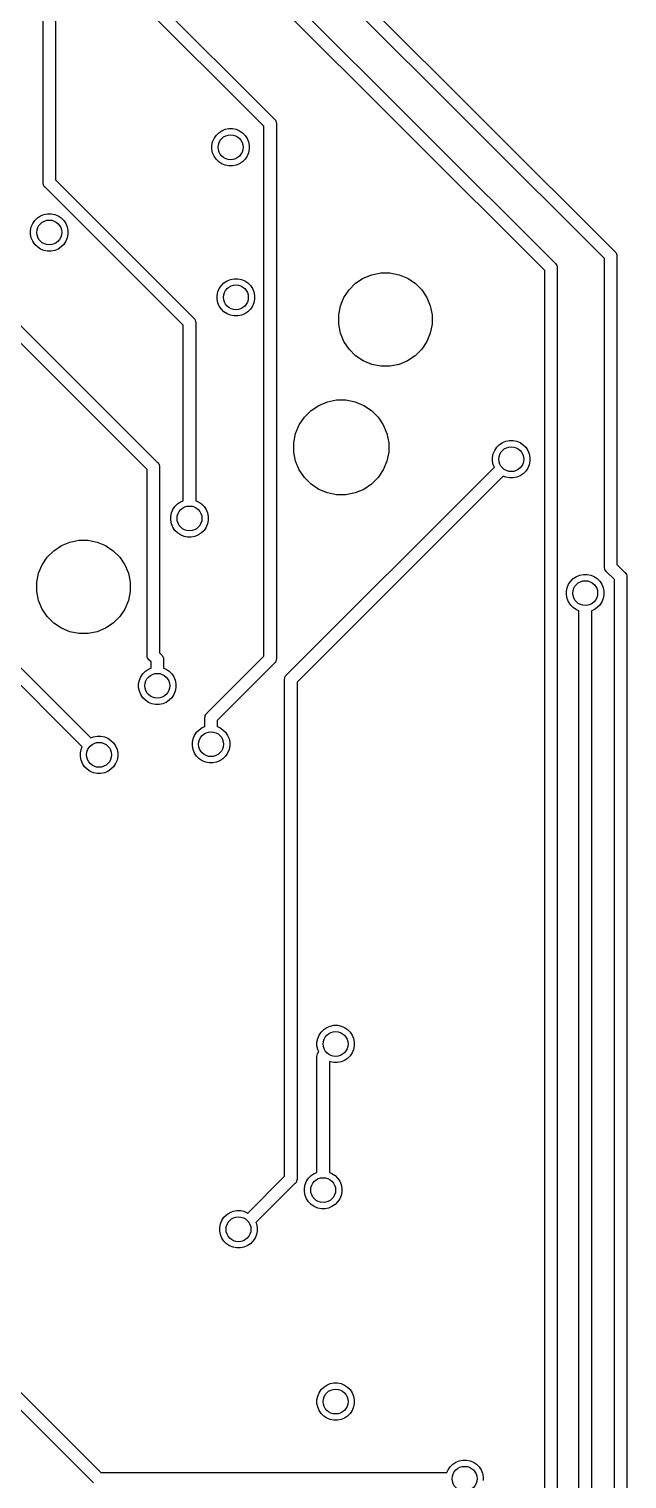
# Model space of a CAD drawing. Extents: x 71 to 174, y -171 to -82.
# Drawn here: x 139 to 148.6, y -127.35 to -104.03 of the extents above; entities that cross this region are included whole.
import ezdxf

# ---------------------------------------------------------------- set-up
doc = ezdxf.new("R2010")
doc.units = 0
doc.header["$MEASUREMENT"] = 0
doc.layers.add('BLACK', color=7, linetype='CONTINUOUS')

msp = doc.modelspace()

# ---------------------------------------------------------------- linework, layer by layer
at = {"layer": 'BLACK', "linetype": 'CONTINUOUS'}
for p, q in [((148.243, -107.727), (141.472, -100.956)), ((141.587, -100.788), (148.41, -107.612)), ((141.41, -101.761), (147.45, -107.802)), ((147.283, -107.917), (141.294, -101.929)), ((142.771, -105.596), (139.987, -102.812)), ((140.103, -102.645), (142.938, -105.481)), ((139.223, -106.499), (139.223, -103.441)), ((139.423, -103.441), (139.423, -106.462)), ((142.771, -114.121), (142.771, -105.596)), ((142.938, -105.481), (142.942, -105.484)), ((142.942, -105.484), (142.955, -105.499)), ((142.955, -105.499), (142.964, -105.516)), ((142.964, -105.516), (142.967, -105.526)), ((142.967, -105.526), (142.97, -105.535)), ((142.97, -105.535), (142.97, -105.535)), ((142.97, -105.535), (142.971, -105.55)), ((142.971, -105.55), (142.971, -105.55)), ((142.971, -105.55), (142.972, -105.555)), ((142.972, -105.555), (142.971, -105.56)), ((142.971, -105.56), (142.971, -114.158)), ((141.936, -105.906), (141.948, -105.848)), ((141.948, -105.848), (141.97, -105.794)), ((141.97, -105.794), (142.003, -105.744)), ((142.003, -105.744), (142.045, -105.703)), ((142.045, -105.703), (142.094, -105.67)), ((142.094, -105.67), (142.149, -105.647)), ((142.149, -105.647), (142.207, -105.636)), ((142.207, -105.636), (142.266, -105.636)), ((142.266, -105.636), (142.324, -105.647)), ((142.324, -105.647), (142.378, -105.67)), ((142.378, -105.67), (142.427, -105.703)), ((142.427, -105.703), (142.469, -105.744)), ((142.469, -105.744), (142.502, -105.794)), ((142.502, -105.794), (142.525, -105.848)), ((142.525, -105.848), (142.536, -105.906)), ((141.936, -105.965), (141.936, -105.906)), ((141.948, -106.023), (141.936, -105.965)), ((141.97, -106.078), (141.948, -106.023)), ((142.003, -106.127), (141.97, -106.078)), ((142.502, -106.078), (142.469, -106.127)), ((142.525, -106.023), (142.502, -106.078)), ((142.536, -105.965), (142.525, -106.023)), ((142.536, -105.906), (142.536, -105.965)), ((142.045, -106.169), (142.003, -106.127)), ((142.094, -106.202), (142.045, -106.169)), ((142.149, -106.224), (142.094, -106.202)), ((142.207, -106.236), (142.149, -106.224)), ((142.266, -106.236), (142.207, -106.236)), ((142.324, -106.224), (142.266, -106.236)), ((142.378, -106.202), (142.324, -106.224)), ((142.427, -106.169), (142.378, -106.202)), ((142.469, -106.127), (142.427, -106.169)), ((136.494, -106.435), (141.063, -111.004)), ((139.223, -106.504), (139.223, -106.499)), ((139.225, -106.523), (139.223, -106.504)), ((139.229, -106.539), (139.225, -106.523)), ((139.23, -106.542), (139.229, -106.539)), ((139.24, -106.56), (139.23, -106.542)), ((139.252, -106.575), (139.24, -106.56)), ((139.423, -106.462), (141.643, -108.682)), ((140.896, -111.12), (136.353, -106.577)), ((139.256, -106.578), (139.252, -106.575)), ((141.476, -108.798), (139.256, -106.578)), ((139.181, -107.04), (139.236, -107.017)), ((139.236, -107.017), (139.294, -107.006)), ((139.294, -107.006), (139.353, -107.006)), ((139.353, -107.006), (139.411, -107.017)), ((139.411, -107.017), (139.465, -107.04)), ((139.023, -107.276), (139.035, -107.218)), ((139.035, -107.218), (139.057, -107.164)), ((139.057, -107.164), (139.09, -107.114)), ((139.09, -107.114), (139.132, -107.073)), ((139.132, -107.073), (139.181, -107.04)), ((139.465, -107.04), (139.514, -107.073)), ((139.514, -107.073), (139.556, -107.114)), ((139.556, -107.114), (139.589, -107.164)), ((139.589, -107.164), (139.612, -107.218)), ((139.612, -107.218), (139.623, -107.276)), ((139.023, -107.335), (139.023, -107.276)), ((139.035, -107.393), (139.023, -107.335)), ((139.057, -107.448), (139.035, -107.393)), ((139.09, -107.497), (139.057, -107.448)), ((139.589, -107.448), (139.556, -107.497)), ((139.612, -107.393), (139.589, -107.448)), ((139.623, -107.335), (139.612, -107.393)), ((139.623, -107.276), (139.623, -107.335)), ((139.132, -107.539), (139.09, -107.497)), ((139.181, -107.572), (139.132, -107.539)), ((139.236, -107.594), (139.181, -107.572)), ((139.294, -107.606), (139.236, -107.594)), ((139.353, -107.606), (139.294, -107.606)), ((139.411, -107.594), (139.353, -107.606)), ((139.465, -107.572), (139.411, -107.594)), ((139.514, -107.539), (139.465, -107.572)), ((139.556, -107.497), (139.514, -107.539)), ((148.41, -107.612), (148.414, -107.615)), ((148.414, -107.615), (148.427, -107.63)), ((148.427, -107.63), (148.436, -107.647)), ((148.436, -107.647), (148.442, -107.666)), ((148.442, -107.666), (148.443, -107.681)), ((148.443, -107.681), (148.443, -107.681)), ((148.443, -107.681), (148.444, -107.686)), ((148.444, -107.686), (148.443, -107.691)), ((148.443, -107.691), (148.443, -112.645)), ((144.504, -107.985), (144.649, -107.956)), ((144.649, -107.956), (144.797, -107.956)), ((144.797, -107.956), (144.942, -107.985)), ((147.283, -134.642), (147.283, -107.917)), ((147.45, -107.802), (147.454, -107.805)), ((147.454, -107.805), (147.467, -107.82)), ((147.467, -107.82), (147.476, -107.838)), ((147.476, -107.838), (147.482, -107.856)), ((147.482, -107.856), (147.483, -107.871)), ((147.483, -107.871), (147.483, -107.871)), ((147.483, -107.871), (147.484, -107.876)), ((147.484, -107.876), (147.483, -107.881)), ((147.483, -107.881), (147.483, -134.642)), ((148.243, -112.682), (148.243, -107.727)), ((142.055, -108.207), (142.088, -108.157)), ((142.088, -108.157), (142.13, -108.116)), ((142.13, -108.116), (142.179, -108.083)), ((142.179, -108.083), (142.234, -108.06)), ((142.234, -108.06), (142.292, -108.049)), ((142.292, -108.049), (142.351, -108.049)), ((142.351, -108.049), (142.409, -108.06)), ((142.409, -108.06), (142.463, -108.083)), ((142.463, -108.083), (142.512, -108.116)), ((142.512, -108.116), (142.554, -108.157)), ((142.554, -108.157), (142.587, -108.207)), ((144.141, -108.228), (144.245, -108.123)), ((144.245, -108.123), (144.368, -108.041)), ((144.368, -108.041), (144.504, -107.985)), ((144.942, -107.985), (145.078, -108.041)), ((145.078, -108.041), (145.201, -108.123)), ((145.201, -108.123), (145.306, -108.228)), ((142.021, -108.319), (142.033, -108.261)), ((142.021, -108.378), (142.021, -108.319)), ((142.033, -108.436), (142.021, -108.378)), ((142.033, -108.261), (142.055, -108.207)), ((142.587, -108.207), (142.61, -108.261)), ((142.61, -108.261), (142.621, -108.319)), ((142.621, -108.378), (142.61, -108.436)), ((142.621, -108.319), (142.621, -108.378)), ((144.002, -108.487), (144.058, -108.35)), ((144.058, -108.35), (144.141, -108.228)), ((145.306, -108.228), (145.388, -108.35)), ((145.388, -108.35), (145.444, -108.487)), ((142.055, -108.491), (142.033, -108.436)), ((142.088, -108.54), (142.055, -108.491)), ((142.13, -108.582), (142.088, -108.54)), ((142.179, -108.615), (142.13, -108.582)), ((142.234, -108.637), (142.179, -108.615)), ((142.292, -108.649), (142.234, -108.637)), ((142.351, -108.649), (142.292, -108.649)), ((142.409, -108.637), (142.351, -108.649)), ((142.463, -108.615), (142.409, -108.637)), ((142.512, -108.582), (142.463, -108.615)), ((142.554, -108.54), (142.512, -108.582)), ((142.587, -108.491), (142.554, -108.54)), ((142.61, -108.436), (142.587, -108.491)), ((143.973, -108.632), (144.002, -108.487)), ((143.973, -108.78), (143.973, -108.632)), ((145.444, -108.487), (145.473, -108.632)), ((145.473, -108.632), (145.473, -108.78)), ((141.476, -111.476), (141.476, -108.798)), ((141.643, -108.682), (141.647, -108.685)), ((141.647, -108.685), (141.65, -108.689)), ((141.65, -108.689), (141.65, -108.689)), ((141.65, -108.689), (141.65, -108.689)), ((141.65, -108.689), (141.659, -108.7)), ((141.659, -108.7), (141.669, -108.718)), ((141.669, -108.718), (141.674, -108.737)), ((141.674, -108.737), (141.676, -108.751)), ((141.676, -108.751), (141.676, -108.751)), ((141.676, -108.751), (141.676, -108.756)), ((141.676, -108.756), (141.676, -108.761)), ((141.676, -108.761), (141.676, -111.621)), ((144.002, -108.924), (143.973, -108.78)), ((145.473, -108.78), (145.444, -108.924)), ((144.058, -109.061), (144.002, -108.924)), ((144.141, -109.184), (144.058, -109.061)), ((145.388, -109.061), (145.306, -109.184)), ((145.444, -108.924), (145.388, -109.061)), ((144.245, -109.288), (144.141, -109.184)), ((144.368, -109.37), (144.245, -109.288)), ((145.201, -109.288), (145.078, -109.37)), ((145.306, -109.184), (145.201, -109.288)), ((144.504, -109.427), (144.368, -109.37)), ((144.649, -109.456), (144.504, -109.427)), ((144.797, -109.456), (144.649, -109.456)), ((144.942, -109.427), (144.797, -109.456)), ((145.078, -109.37), (144.942, -109.427)), ((143.653, -110.086), (143.792, -110.029)), ((143.792, -110.029), (143.939, -110)), ((143.939, -110), (144.089, -110)), ((144.089, -110), (144.236, -110.029)), ((144.236, -110.029), (144.375, -110.086)), ((143.339, -110.401), (143.422, -110.276)), ((143.422, -110.276), (143.528, -110.17)), ((143.528, -110.17), (143.653, -110.086)), ((144.375, -110.086), (144.5, -110.17)), ((144.5, -110.17), (144.606, -110.276)), ((144.606, -110.276), (144.689, -110.401)), ((143.281, -110.539), (143.339, -110.401)), ((144.689, -110.401), (144.747, -110.539)), ((143.252, -110.687), (143.281, -110.539)), ((143.252, -110.837), (143.252, -110.687)), ((144.747, -110.539), (144.776, -110.687)), ((144.776, -110.687), (144.776, -110.837)), ((146.512, -110.761), (146.553, -110.719)), ((146.553, -110.719), (146.602, -110.686)), ((146.602, -110.686), (146.657, -110.664)), ((146.657, -110.664), (146.715, -110.652)), ((146.715, -110.652), (146.774, -110.652)), ((146.774, -110.652), (146.832, -110.664)), ((146.832, -110.664), (146.887, -110.686)), ((146.887, -110.686), (146.936, -110.719)), ((146.936, -110.719), (146.978, -110.761)), ((143.281, -110.984), (143.252, -110.837)), ((143.339, -111.123), (143.281, -110.984)), ((144.747, -110.984), (144.689, -111.123)), ((144.776, -110.837), (144.747, -110.984)), ((146.445, -110.923), (146.456, -110.865)), ((146.445, -110.982), (146.445, -110.923)), ((146.456, -111.04), (146.445, -110.982)), ((146.456, -110.865), (146.479, -110.81)), ((146.479, -110.81), (146.512, -110.761)), ((146.978, -110.761), (147.01, -110.81)), ((147.01, -110.81), (147.033, -110.865)), ((147.033, -110.865), (147.045, -110.923)), ((147.045, -110.982), (147.033, -111.04)), ((147.045, -110.923), (147.045, -110.982)), ((140.896, -114.103), (140.896, -111.12)), ((141.063, -111.004), (141.067, -111.007)), ((141.067, -111.007), (141.079, -111.023)), ((141.079, -111.023), (141.082, -111.028)), ((141.082, -111.028), (141.089, -111.04)), ((141.089, -111.04), (141.094, -111.056)), ((141.094, -111.056), (141.094, -111.059)), ((141.094, -111.059), (141.096, -111.074)), ((141.096, -111.074), (141.096, -111.074)), ((141.096, -111.074), (141.096, -111.078)), ((141.096, -111.078), (141.096, -111.083)), ((141.096, -111.083), (141.096, -114.067)), ((143.136, -114.42), (146.377, -111.178)), ((143.422, -111.247), (143.339, -111.123)), ((144.689, -111.123), (144.606, -111.247)), ((146.377, -111.178), (146.474, -111.082)), ((146.377, -111.178), (146.377, -111.178)), ((146.474, -111.082), (146.456, -111.04)), ((146.615, -111.223), (146.519, -111.319)), ((146.657, -111.241), (146.615, -111.223)), ((146.887, -111.218), (146.832, -111.241)), ((146.936, -111.185), (146.887, -111.218)), ((146.978, -111.143), (146.936, -111.185)), ((147.01, -111.094), (146.978, -111.143)), ((147.033, -111.04), (147.01, -111.094)), ((146.519, -111.319), (143.303, -114.535)), ((143.528, -111.354), (143.422, -111.247)), ((143.653, -111.437), (143.528, -111.354)), ((143.792, -111.494), (143.653, -111.437)), ((144.375, -111.437), (144.236, -111.494)), ((144.5, -111.354), (144.375, -111.437)), ((144.606, -111.247), (144.5, -111.354)), ((146.519, -111.319), (146.519, -111.319)), ((146.715, -111.252), (146.657, -111.241)), ((146.774, -111.252), (146.715, -111.252)), ((146.832, -111.241), (146.774, -111.252)), ((141.343, -111.713), (141.384, -111.672)), ((141.384, -111.672), (141.434, -111.639)), ((141.434, -111.639), (141.476, -111.621)), ((141.476, -111.621), (141.476, -111.476)), ((141.476, -111.476), (141.476, -111.476)), ((141.676, -111.621), (141.718, -111.639)), ((141.718, -111.639), (141.767, -111.672)), ((141.767, -111.672), (141.809, -111.713)), ((143.939, -111.524), (143.792, -111.494)), ((144.089, -111.524), (143.939, -111.524)), ((144.236, -111.494), (144.089, -111.524)), ((141.276, -111.875), (141.287, -111.817)), ((141.276, -111.934), (141.276, -111.875)), ((141.287, -111.817), (141.31, -111.763)), ((141.31, -111.763), (141.343, -111.713)), ((141.809, -111.713), (141.842, -111.763)), ((141.842, -111.763), (141.864, -111.817)), ((141.864, -111.817), (141.876, -111.875)), ((141.876, -111.875), (141.876, -111.934)), ((141.287, -111.992), (141.276, -111.934)), ((141.31, -112.047), (141.287, -111.992)), ((141.343, -112.096), (141.31, -112.047)), ((141.384, -112.138), (141.343, -112.096)), ((141.434, -112.171), (141.384, -112.138)), ((141.767, -112.138), (141.718, -112.171)), ((141.809, -112.096), (141.767, -112.138)), ((141.842, -112.047), (141.809, -112.096)), ((141.864, -111.992), (141.842, -112.047)), ((141.876, -111.934), (141.864, -111.992)), ((139.395, -112.423), (139.518, -112.341)), ((139.518, -112.341), (139.654, -112.285)), ((139.654, -112.285), (139.799, -112.256)), ((139.799, -112.256), (139.947, -112.256)), ((139.947, -112.256), (140.092, -112.285)), ((140.092, -112.285), (140.228, -112.341)), ((140.228, -112.341), (140.351, -112.423)), ((141.488, -112.193), (141.434, -112.171)), ((141.546, -112.205), (141.488, -112.193)), ((141.605, -112.205), (141.546, -112.205)), ((141.663, -112.193), (141.605, -112.205)), ((141.718, -112.171), (141.663, -112.193)), ((139.208, -112.65), (139.291, -112.528)), ((139.291, -112.528), (139.395, -112.423)), ((140.351, -112.423), (140.456, -112.528)), ((140.456, -112.528), (140.538, -112.65)), ((139.123, -112.932), (139.152, -112.787)), ((139.152, -112.787), (139.208, -112.65)), ((140.538, -112.65), (140.594, -112.787)), ((140.594, -112.787), (140.623, -112.932)), ((147.742, -112.873), (147.791, -112.84)), ((147.791, -112.84), (147.846, -112.817)), ((147.846, -112.817), (147.904, -112.806)), ((147.904, -112.806), (147.963, -112.806)), ((147.963, -112.806), (148.021, -112.817)), ((148.021, -112.817), (148.075, -112.84)), ((148.075, -112.84), (148.124, -112.873)), ((148.243, -112.687), (148.243, -112.682)), ((148.245, -112.706), (148.243, -112.687)), ((148.247, -112.716), (148.245, -112.706)), ((148.25, -112.725), (148.247, -112.716)), ((148.26, -112.743), (148.25, -112.725)), ((148.272, -112.758), (148.26, -112.743)), ((148.276, -112.761), (148.272, -112.758)), ((148.403, -112.888), (148.276, -112.761)), ((148.443, -112.645), (148.57, -112.773)), ((148.57, -112.773), (148.574, -112.776)), ((148.574, -112.776), (148.587, -112.791)), ((148.587, -112.791), (148.596, -112.808)), ((148.596, -112.808), (148.602, -112.827)), ((148.602, -112.827), (148.603, -112.842)), ((148.603, -112.842), (148.603, -112.842)), ((148.603, -112.842), (148.604, -112.847)), ((148.604, -112.847), (148.603, -112.852)), ((148.603, -112.852), (148.603, -141.832)), ((139.123, -113.08), (139.123, -112.932)), ((139.152, -113.224), (139.123, -113.08)), ((140.623, -113.08), (140.594, -113.224)), ((140.623, -112.932), (140.623, -113.08)), ((147.633, -113.076), (147.645, -113.018)), ((147.633, -113.135), (147.633, -113.076)), ((147.645, -113.018), (147.667, -112.964)), ((147.667, -112.964), (147.7, -112.914)), ((147.7, -112.914), (147.742, -112.873)), ((148.124, -112.873), (148.166, -112.914)), ((148.166, -112.914), (148.199, -112.964)), ((148.199, -112.964), (148.222, -113.018)), ((148.222, -113.018), (148.233, -113.076)), ((148.233, -113.076), (148.233, -113.135)), ((148.403, -141.687), (148.403, -112.888)), ((139.208, -113.361), (139.152, -113.224)), ((140.594, -113.224), (140.538, -113.361)), ((147.645, -113.193), (147.633, -113.135)), ((147.667, -113.248), (147.645, -113.193)), ((147.7, -113.297), (147.667, -113.248)), ((147.742, -113.339), (147.7, -113.297)), ((148.166, -113.297), (148.124, -113.339)), ((148.199, -113.248), (148.166, -113.297)), ((148.222, -113.193), (148.199, -113.248)), ((148.233, -113.135), (148.222, -113.193)), ((139.291, -113.484), (139.208, -113.361)), ((139.395, -113.588), (139.291, -113.484)), ((140.456, -113.484), (140.351, -113.588)), ((140.538, -113.361), (140.456, -113.484)), ((147.791, -113.372), (147.742, -113.339)), ((147.833, -113.389), (147.791, -113.372)), ((147.833, -144.454), (147.833, -113.389)), ((148.075, -113.372), (148.033, -113.389)), ((148.033, -113.389), (148.033, -144.491)), ((148.124, -113.339), (148.075, -113.372)), ((139.852, -115.576), (137.949, -113.673)), ((138.116, -113.558), (139.993, -115.435)), ((139.518, -113.67), (139.395, -113.588)), ((139.654, -113.727), (139.518, -113.67)), ((139.799, -113.756), (139.654, -113.727)), ((139.947, -113.756), (139.799, -113.756)), ((140.092, -113.727), (139.947, -113.756)), ((140.228, -113.67), (140.092, -113.727)), ((140.351, -113.588), (140.228, -113.67)), ((140.895, -114.108), (140.896, -114.103)), ((140.897, -114.128), (140.895, -114.108)), ((140.903, -114.147), (140.897, -114.128)), ((140.912, -114.164), (140.903, -114.147)), ((140.925, -114.179), (140.912, -114.164)), ((140.929, -114.182), (140.925, -114.179)), ((140.959, -114.213), (140.929, -114.182)), ((140.959, -114.313), (140.959, -114.213)), ((141.096, -114.067), (141.127, -114.097)), ((141.127, -114.097), (141.13, -114.101)), ((141.13, -114.101), (141.143, -114.116)), ((141.143, -114.116), (141.149, -114.128)), ((141.149, -114.128), (141.152, -114.133)), ((141.152, -114.133), (141.158, -114.152)), ((141.158, -114.152), (141.16, -114.172)), ((141.16, -114.172), (141.159, -114.177)), ((141.159, -114.177), (141.159, -114.313)), ((141.856, -115.036), (142.771, -114.121)), ((142.938, -114.237), (142.023, -115.152)), ((142.942, -114.234), (142.938, -114.237)), ((142.955, -114.219), (142.942, -114.234)), ((142.964, -114.201), (142.955, -114.219)), ((142.967, -114.191), (142.964, -114.201)), ((142.97, -114.182), (142.967, -114.191)), ((142.971, -114.168), (142.97, -114.179)), ((142.97, -114.179), (142.97, -114.182)), ((142.971, -114.158), (142.972, -114.163)), ((142.972, -114.163), (142.971, -114.168)), ((142.971, -114.168), (142.971, -114.168)), ((140.771, -114.508), (140.793, -114.454)), ((140.793, -114.454), (140.826, -114.405)), ((140.826, -114.405), (140.868, -114.363)), ((140.868, -114.363), (140.917, -114.33)), ((140.917, -114.33), (140.959, -114.313)), ((141.159, -114.313), (141.201, -114.33)), ((141.201, -114.33), (141.251, -114.363)), ((141.251, -114.363), (141.292, -114.405)), ((141.292, -114.405), (141.325, -114.454)), ((141.325, -114.454), (141.348, -114.508)), ((143.103, -114.494), (143.105, -114.474)), ((143.105, -114.474), (143.11, -114.455)), ((143.11, -114.455), (143.12, -114.438)), ((143.12, -114.438), (143.129, -114.426)), ((143.129, -114.426), (143.132, -114.423)), ((143.132, -114.423), (143.136, -114.42)), ((140.759, -114.566), (140.771, -114.508)), ((140.759, -114.625), (140.759, -114.566)), ((140.771, -114.683), (140.759, -114.625)), ((140.793, -114.738), (140.771, -114.683)), ((141.348, -114.683), (141.325, -114.738)), ((141.348, -114.508), (141.359, -114.566)), ((141.359, -114.625), (141.348, -114.683)), ((141.359, -114.566), (141.359, -114.625)), ((143.103, -114.499), (143.103, -114.494)), ((143.103, -122.484), (143.103, -114.499)), ((143.303, -114.535), (143.303, -122.521)), ((140.826, -114.787), (140.793, -114.738)), ((140.868, -114.829), (140.826, -114.787)), ((140.917, -114.862), (140.868, -114.829)), ((140.972, -114.884), (140.917, -114.862)), ((141.03, -114.896), (140.972, -114.884)), ((141.089, -114.896), (141.03, -114.896)), ((141.147, -114.884), (141.089, -114.896)), ((141.201, -114.862), (141.147, -114.884)), ((141.251, -114.829), (141.201, -114.862)), ((141.292, -114.787), (141.251, -114.829)), ((141.325, -114.738), (141.292, -114.787)), ((141.823, -115.106), (141.825, -115.091)), ((141.823, -115.111), (141.823, -115.106)), ((141.823, -115.106), (141.823, -115.106)), ((141.823, -115.116), (141.823, -115.111)), ((141.823, -115.252), (141.823, -115.116)), ((141.825, -115.088), (141.828, -115.079)), ((141.825, -115.091), (141.825, -115.088)), ((141.828, -115.079), (141.83, -115.072)), ((141.83, -115.072), (141.84, -115.055)), ((141.84, -115.055), (141.852, -115.04)), ((141.852, -115.04), (141.856, -115.036)), ((142.023, -115.152), (142.023, -115.252)), ((139.993, -115.435), (140.036, -115.417)), ((140.036, -115.417), (140.094, -115.406)), ((140.094, -115.406), (140.153, -115.406)), ((140.153, -115.406), (140.211, -115.417)), ((140.211, -115.417), (140.265, -115.44)), ((141.635, -115.447), (141.657, -115.393)), ((141.657, -115.393), (141.69, -115.344)), ((141.69, -115.344), (141.732, -115.302)), ((141.732, -115.302), (141.781, -115.269)), ((141.781, -115.269), (141.823, -115.252)), ((142.023, -115.252), (142.065, -115.269)), ((142.065, -115.269), (142.114, -115.302)), ((142.114, -115.302), (142.156, -115.344)), ((142.156, -115.344), (142.189, -115.393)), ((142.189, -115.393), (142.212, -115.447)), ((139.823, -115.676), (139.835, -115.618)), ((139.835, -115.618), (139.852, -115.576)), ((140.265, -115.44), (140.314, -115.473)), ((140.314, -115.473), (140.356, -115.514)), ((140.356, -115.514), (140.389, -115.564)), ((140.389, -115.564), (140.412, -115.618)), ((140.412, -115.618), (140.423, -115.676)), ((141.623, -115.505), (141.635, -115.447)), ((141.623, -115.564), (141.623, -115.505)), ((141.635, -115.622), (141.623, -115.564)), ((141.657, -115.677), (141.635, -115.622)), ((142.212, -115.622), (142.189, -115.677)), ((142.212, -115.447), (142.223, -115.505)), ((142.223, -115.564), (142.212, -115.622)), ((142.223, -115.505), (142.223, -115.564)), ((139.823, -115.735), (139.823, -115.676)), ((139.835, -115.793), (139.823, -115.735)), ((139.857, -115.848), (139.835, -115.793)), ((139.89, -115.897), (139.857, -115.848)), ((140.389, -115.848), (140.356, -115.897)), ((140.412, -115.793), (140.389, -115.848)), ((140.423, -115.735), (140.412, -115.793)), ((140.423, -115.676), (140.423, -115.735)), ((141.69, -115.726), (141.657, -115.677)), ((141.732, -115.768), (141.69, -115.726)), ((141.781, -115.801), (141.732, -115.768)), ((141.836, -115.823), (141.781, -115.801)), ((141.894, -115.835), (141.836, -115.823)), ((141.953, -115.835), (141.894, -115.835)), ((142.011, -115.823), (141.953, -115.835)), ((142.065, -115.801), (142.011, -115.823)), ((142.114, -115.768), (142.065, -115.801)), ((142.156, -115.726), (142.114, -115.768)), ((142.189, -115.677), (142.156, -115.726)), ((139.932, -115.939), (139.89, -115.897)), ((139.981, -115.972), (139.932, -115.939)), ((140.036, -115.994), (139.981, -115.972)), ((140.094, -116.006), (140.036, -115.994)), ((140.153, -116.006), (140.094, -116.006)), ((140.211, -115.994), (140.153, -116.006)), ((140.265, -115.972), (140.211, -115.994)), ((140.314, -115.939), (140.265, -115.972)), ((140.356, -115.897), (140.314, -115.939)), ((140.036, -127.415), (130.343, -117.722)), ((130.51, -117.607), (140.151, -127.248)), ((143.781, -120.09), (143.836, -120.067)), ((143.836, -120.067), (143.894, -120.056)), ((143.894, -120.056), (143.953, -120.056)), ((143.953, -120.056), (144.011, -120.067)), ((144.011, -120.067), (144.065, -120.09)), ((143.623, -120.326), (143.635, -120.268)), ((143.635, -120.268), (143.657, -120.214)), ((143.657, -120.214), (143.69, -120.164)), ((143.69, -120.164), (143.732, -120.123)), ((143.732, -120.123), (143.781, -120.09)), ((144.065, -120.09), (144.114, -120.123)), ((144.114, -120.123), (144.156, -120.164)), ((144.156, -120.164), (144.189, -120.214)), ((144.189, -120.214), (144.212, -120.268)), ((144.212, -120.268), (144.223, -120.326)), ((143.623, -120.385), (143.623, -120.326)), ((143.635, -120.443), (143.623, -120.385)), ((143.623, -120.556), (143.625, -120.536)), ((143.625, -120.536), (143.63, -120.517)), ((143.63, -120.517), (143.64, -120.5)), ((143.652, -120.485), (143.635, -120.443)), ((143.64, -120.5), (143.649, -120.488)), ((143.649, -120.488), (143.652, -120.485)), ((144.156, -120.547), (144.114, -120.589)), ((144.189, -120.498), (144.156, -120.547)), ((144.212, -120.443), (144.189, -120.498)), ((144.223, -120.385), (144.212, -120.443)), ((144.223, -120.326), (144.223, -120.385)), ((143.623, -120.561), (143.623, -120.556)), ((143.623, -122.422), (143.623, -120.561)), ((143.836, -120.644), (143.823, -120.639)), ((143.823, -120.639), (143.823, -122.422)), ((143.894, -120.656), (143.836, -120.644)), ((143.953, -120.656), (143.894, -120.656)), ((144.011, -120.644), (143.953, -120.656)), ((144.065, -120.622), (144.011, -120.644)), ((144.114, -120.589), (144.065, -120.622)), ((142.513, -123.074), (143.103, -122.484)), ((143.27, -122.6), (142.643, -123.227)), ((143.274, -122.597), (143.27, -122.6)), ((143.287, -122.582), (143.274, -122.597)), ((143.296, -122.564), (143.287, -122.582)), ((143.302, -122.545), (143.296, -122.564)), ((143.303, -122.531), (143.302, -122.545)), ((143.303, -122.521), (143.304, -122.526)), ((143.304, -122.526), (143.303, -122.531)), ((143.303, -122.531), (143.303, -122.531)), ((143.423, -122.676), (143.435, -122.618)), ((143.435, -122.618), (143.457, -122.564)), ((143.457, -122.564), (143.49, -122.514)), ((143.49, -122.514), (143.532, -122.473)), ((143.532, -122.473), (143.581, -122.44)), ((143.581, -122.44), (143.623, -122.422)), ((143.823, -122.422), (143.865, -122.44)), ((143.865, -122.44), (143.914, -122.473)), ((143.914, -122.473), (143.956, -122.514)), ((143.956, -122.514), (143.989, -122.564)), ((143.989, -122.564), (144.012, -122.618)), ((144.012, -122.618), (144.023, -122.676)), ((143.423, -122.735), (143.423, -122.676)), ((143.435, -122.793), (143.423, -122.735)), ((143.457, -122.848), (143.435, -122.793)), ((143.49, -122.897), (143.457, -122.848)), ((143.989, -122.848), (143.956, -122.897)), ((144.012, -122.793), (143.989, -122.848)), ((144.023, -122.735), (144.012, -122.793)), ((144.023, -122.676), (144.023, -122.735)), ((142.13, -123.143), (142.172, -123.102)), ((142.172, -123.102), (142.221, -123.069)), ((142.221, -123.069), (142.276, -123.046)), ((142.276, -123.046), (142.334, -123.035)), ((142.334, -123.035), (142.393, -123.035)), ((142.393, -123.035), (142.451, -123.046)), ((142.451, -123.046), (142.505, -123.069)), ((142.505, -123.069), (142.513, -123.074)), ((143.532, -122.939), (143.49, -122.897)), ((143.581, -122.972), (143.532, -122.939)), ((143.636, -122.994), (143.581, -122.972)), ((143.694, -123.006), (143.636, -122.994)), ((143.753, -123.006), (143.694, -123.006)), ((143.811, -122.994), (143.753, -123.006)), ((143.865, -122.972), (143.811, -122.994)), ((143.914, -122.939), (143.865, -122.972)), ((143.956, -122.897), (143.914, -122.939)), ((142.063, -123.305), (142.075, -123.247)), ((142.063, -123.364), (142.063, -123.305)), ((142.075, -123.247), (142.097, -123.193)), ((142.097, -123.193), (142.13, -123.143)), ((142.643, -123.227), (142.652, -123.247)), ((142.652, -123.247), (142.663, -123.305)), ((142.663, -123.305), (142.663, -123.364)), ((142.075, -123.422), (142.063, -123.364)), ((142.097, -123.477), (142.075, -123.422)), ((142.13, -123.526), (142.097, -123.477)), ((142.172, -123.568), (142.13, -123.526)), ((142.221, -123.601), (142.172, -123.568)), ((142.554, -123.568), (142.505, -123.601)), ((142.596, -123.526), (142.554, -123.568)), ((142.629, -123.477), (142.596, -123.526)), ((142.652, -123.422), (142.629, -123.477)), ((142.663, -123.364), (142.652, -123.422)), ((142.276, -123.623), (142.221, -123.601)), ((142.334, -123.635), (142.276, -123.623)), ((142.393, -123.635), (142.334, -123.635)), ((142.451, -123.623), (142.393, -123.635)), ((142.505, -123.601), (142.451, -123.623)), ((143.657, -125.964), (143.69, -125.914)), ((143.69, -125.914), (143.732, -125.873)), ((143.732, -125.873), (143.781, -125.84)), ((143.781, -125.84), (143.836, -125.817)), ((143.836, -125.817), (143.894, -125.806)), ((143.894, -125.806), (143.953, -125.806)), ((143.953, -125.806), (144.011, -125.817)), ((144.011, -125.817), (144.065, -125.84)), ((144.065, -125.84), (144.114, -125.873)), ((144.114, -125.873), (144.156, -125.914)), ((144.156, -125.914), (144.189, -125.964)), ((143.623, -126.076), (143.635, -126.018)), ((143.623, -126.135), (143.623, -126.076)), ((143.635, -126.193), (143.623, -126.135)), ((143.635, -126.018), (143.657, -125.964)), ((144.189, -125.964), (144.212, -126.018)), ((144.212, -126.018), (144.223, -126.076)), ((144.223, -126.135), (144.212, -126.193)), ((144.223, -126.076), (144.223, -126.135)), ((143.657, -126.248), (143.635, -126.193)), ((143.69, -126.297), (143.657, -126.248)), ((143.732, -126.339), (143.69, -126.297)), ((143.781, -126.372), (143.732, -126.339)), ((143.836, -126.394), (143.781, -126.372)), ((144.065, -126.372), (144.011, -126.394)), ((144.114, -126.339), (144.065, -126.372)), ((144.156, -126.297), (144.114, -126.339)), ((144.189, -126.248), (144.156, -126.297)), ((144.212, -126.193), (144.189, -126.248)), ((143.894, -126.406), (143.836, -126.394)), ((143.953, -126.406), (143.894, -126.406)), ((144.011, -126.394), (143.953, -126.406)), ((145.853, -127.082), (145.908, -127.059)), ((145.908, -127.059), (145.966, -127.048)), ((145.966, -127.048), (146.025, -127.048)), ((146.025, -127.048), (146.083, -127.059)), ((146.083, -127.059), (146.137, -127.082)), ((140.151, -127.248), (145.712, -127.248)), ((145.712, -127.248), (145.729, -127.206)), ((145.729, -127.206), (145.762, -127.157)), ((145.762, -127.157), (145.804, -127.115)), ((145.804, -127.115), (145.853, -127.082)), ((146.137, -127.082), (146.187, -127.115)), ((146.187, -127.115), (146.228, -127.157)), ((146.228, -127.157), (146.261, -127.206)), ((146.261, -127.206), (146.284, -127.26)), ((146.284, -127.26), (146.295, -127.318)), ((146.295, -127.318), (146.295, -127.377))]:
    msp.add_line(p, q, dxfattribs=at)
at = {"layer": 'BLACK'}
for centre in [(142.236, -105.936), (139.323, -107.306), (142.321, -108.349), (146.745, -110.952), (141.576, -111.905), (147.933, -113.106), (141.059, -114.596), (141.923, -115.535), (140.123, -115.706), (143.923, -120.356), (143.723, -122.706), (142.363, -123.335), (143.923, -126.106), (145.995, -127.348)]:
    msp.add_circle(centre, 0.2, dxfattribs=at)

doc.saveas('drawing.dxf')
